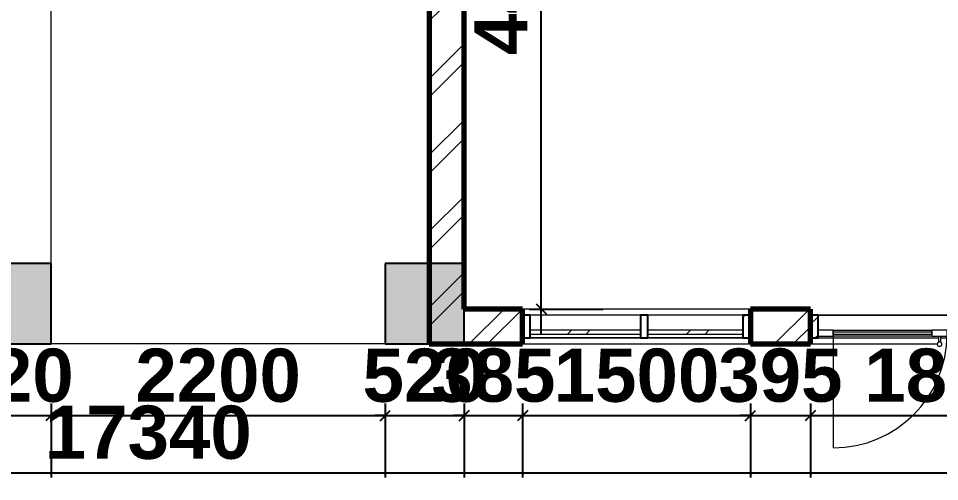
# Model space of a CAD drawing. Header units: inches. Extents: x 22 to 382261, y 22 to 371281.
# Drawn here: x 105920 to 111985, y 213815 to 216869 of the extents above; entities that cross this region are included whole.
import ezdxf

# ---------------------------------------------------------------- set-up
doc = ezdxf.new("R2010")
doc.units = ezdxf.units.IN
doc.header["$MEASUREMENT"] = 0
for name, color, linetype, lineweight in [('A-ANNO-DIMS', 211, 'Continuous', 9), ('A-DOOR', 31, 'Continuous', 9), ('A-DOOR-GLAZ', 31, 'Continuous', 9), ('A-FLOR', 192, 'Continuous', 9), ('A-GLAZ-CURT', 52, 'Continuous', 9), ('A-GLAZ-CWMG', 51, 'Continuous', 9), ('A-WALL', 113, 'Continuous', 9), ('A-WALL-PATT', 111, 'Continuous', 9), ('Q-CASE', 31, 'Continuous', 9)]:
    doc.layers.add(name, color=color, linetype=linetype, lineweight=lineweight)
doc.styles.add('Arial_B', font='arialbd.ttf', dxfattribs={"height": 350.793651})
doc.dimstyles.new('2', dxfattribs={"dimscale": 304.8, "dimtxt": 346.888196, "dimasz": 0.221354, "dimexe": 1.338583, "dimexo": 0.0625, "dimgap": 0.278871, "dimtad": 1, "dimdec": 0, "dimzin": 0, "dimdsep": 46, "dimtxsty": 'Arial_B', "dimblk1": 'OBLIQUE', "dimblk2": 'OBLIQUE', "dimsah": 1, "dimcen": 0.09, "dimdle": 0.557743, "dimazin": 0, "dimtfac": 1, "dimtdec": 4, "dimtix": 1, "dimtmove": 0, "dimatfit": 3, "dimfxl": 0.557743, "dimfxlon": 1, "dimtvp": 1, "dimtolj": 1, "dimtzin": 0, "dimarcsym": 2})
pattern_1 = [(45, (128413.5, 212624.16), (-251.447, 251.447), []), (45, (128413.5, 213005.16), (-251.447, 251.447), [])]

# ---------------------------------------------------------------- blocks, each defined once
blk = doc.blocks.new('System Panel - Glazed-689569-01-GROUND FLOOR DIM- PART A')
at = {"layer": 'A-GLAZ-CURT'}
h = blk.add_hatch(dxfattribs=at)
h.set_pattern_fill('FP_3', color=256, style=0, pattern_type=2)
h.set_pattern_definition([(45, (18761.3, -2213.2), (-251.447, 251.447), []), (45, (18761.3, -1832.2), (-251.447, 251.447), [])])
h.paths.add_polyline_path([(362.5, -49.5), (362.5, -24.5), (-362.5, -24.5), (-362.5, -49.5)])
at = {"layer": 'A-GLAZ-CURT', "lineweight": 18}
for p, q in [((362.5, -24.5), (-362.5, -24.5)), ((-362.5, -24.5), (-362.5, -49.5)), ((-362.5, -49.5), (362.5, -49.5)), ((362.5, -49.5), (362.5, -24.5))]:
    blk.add_line(p, q, dxfattribs=at)
at = {"layer": 'A-GLAZ-CURT'}
for p, q in [((-362.5, -49.5), (-362.5, -24.5)), ((362.5, -24.5), (-362.5, -24.5)), ((-362.5, -49.5), (362.5, -49.5)), ((362.5, -24.5), (362.5, -49.5))]:
    blk.add_line(p, q, dxfattribs=at)
blk = doc.blocks.new('System Panel - Glazed-689568-01-GROUND FLOOR DIM- PART A')
at = {"layer": 'A-GLAZ-CURT'}
h = blk.add_hatch(dxfattribs=at)
h.set_pattern_fill('FP_4', color=256, style=0, pattern_type=2)
h.set_pattern_definition([(45, (18036.3, -2213.2), (-251.447, 251.447), []), (45, (18036.3, -1832.2), (-251.447, 251.447), [])])
h.paths.add_polyline_path([(312.5, -49.5), (312.5, -24.5), (-312.5, -24.5), (-312.5, -49.5), (6.2, -49.5)])
at = {"layer": 'A-GLAZ-CURT', "lineweight": 18}
for p, q in [((312.5, -24.5), (-312.5, -24.5)), ((-312.5, -24.5), (-312.5, -49.5)), ((-312.5, -49.5), (312.5, -49.5)), ((312.5, -49.5), (312.5, -24.5))]:
    blk.add_line(p, q, dxfattribs=at)
at = {"layer": 'A-GLAZ-CURT'}
for p, q in [((-312.5, -49.5), (-312.5, -24.5)), ((312.5, -24.5), (-312.5, -24.5)), ((-312.5, -49.5), (312.5, -49.5)), ((312.5, -24.5), (312.5, -49.5))]:
    blk.add_line(p, q, dxfattribs=at)
blk = doc.blocks.new('Door - Double Glass - Framed _AUS_ - Door - Double Glass - Framed _AUS_-689449-01-GROUND FLOOR DIM- PART A')
at = {"layer": 'A-DOOR', "lineweight": 18}
for p, q in [((-750, 50), (-750, 800)), ((750, 50), (750, 800)), ((-750, 62.6), (-850, 62.6)), ((-850, 62.6), (-850, 24)), ((-750, 24), (-750, 62.6)), ((0, 62.6), (-100, 62.6)), ((-100, 62.6), (-100, 24)), ((100, 62.6), (0, 62.6)), ((0, 62.6), (0, 24)), ((0, 24), (0, 62.6)), ((100, 24), (100, 62.6)), ((850, 62.6), (750, 62.6)), ((750, 62.6), (750, 24)), ((850, 24), (850, 62.6)), ((-850, 24), (-750, 24)), ((-100, 24), (0, 24)), ((0, 24), (100, 24)), ((750, 24), (850, 24))]:
    blk.add_line(p, q, dxfattribs=at)
at = {"layer": 'A-DOOR'}
for p, q in [((-850, 62.6), (-850, 24)), ((-750, 62.6), (-100, 62.6)), ((-60.5, 104.4), (-60.5, 62.6)), ((-44.5, 62.6), (-44.5, 104.4)), ((41.6, 104.4), (41.6, 62.6)), ((57.6, 62.6), (57.6, 104.4)), ((100, 62.6), (750, 62.6)), ((850, 62.6), (850, 24)), ((-100, 24), (-750, 24)), ((750, 24), (100, 24))]:
    blk.add_line(p, q, dxfattribs=at)
for centre, radius, start, end in [((-750, 50), 750, 0, 90), ((750, 50), 750, 90, 180), ((-52.5, 116.1), 15, 90, 270), ((-52.5, 116.1), 15, 90, 238.90198), ((-52.5, 116.1), 15, 270, 90), ((-52.5, 116.1), 15, 300.16277, 90), ((49.6, 116.1), 15, 90, 270), ((49.6, 116.1), 15, 90, 238.90198), ((49.6, 116.1), 15, 270, 90), ((49.6, 116.1), 15, 300.16277, 90)]:
    blk.add_arc(centre, radius, start, end, dxfattribs=at)
at = {"layer": 'A-DOOR-GLAZ'}
for p, q in [((-100, 50), (-750, 50)), ((-750, 50), (-750, 38)), ((-750, 38), (-100, 38)), ((-100, 38), (-100, 50)), ((750, 50), (100, 50)), ((100, 50), (100, 38)), ((100, 38), (750, 38)), ((750, 38), (750, 50))]:
    blk.add_line(p, q, dxfattribs=at)
blk = doc.blocks.new('Rectangular Mullion - 50 x 150mm-473915-01-GROUND FLOOR DIM- PART A')
at = {"layer": 'A-GLAZ-CWMG', "lineweight": 25}
for p, q in [((0, 75), (-50, 75)), ((-50, 75), (-50, -75)), ((0, -75), (0, 75)), ((-50, -75), (0, -75))]:
    blk.add_line(p, q, dxfattribs=at)
at = {"layer": 'A-GLAZ-CWMG'}
for p, q in [((-50, 49.5), (-50, 75)), ((-50, 75), (0, 75)), ((0, 75), (0, -75)), ((-50, 24.5), (-50, 49.5)), ((-50, -75), (-50, 24.5)), ((0, -75), (-50, -75))]:
    blk.add_line(p, q, dxfattribs=at)
blk = doc.blocks.new('Rectangular Mullion - 50 x 150mm-473916-01-GROUND FLOOR DIM- PART A')
at = {"layer": 'A-GLAZ-CWMG'}
h = blk.add_hatch(dxfattribs=at)
h.set_pattern_fill('FP_6', color=256, style=0, pattern_type=2)
h.set_pattern_definition([(315, (17673.8, 2213.2), (251.447, 251.447), []), (315, (17673.8, 1832.2), (251.447, 251.447), [])])
h.paths.add_polyline_path([(0, 75), (0, -75), (-50, -75), (-50, 75)])
at = {"layer": 'A-GLAZ-CWMG', "lineweight": 25}
for p, q in [((-50, 75), (0, 75)), ((-50, -75), (-50, 75)), ((0, 75), (0, -75)), ((0, -75), (-50, -75))]:
    blk.add_line(p, q, dxfattribs=at)
at = {"layer": 'A-GLAZ-CWMG'}
for p, q in [((0, 75), (-50, 75)), ((-50, 75), (-50, 49.5)), ((0, -75), (0, 75)), ((-50, 49.5), (-50, 24.5)), ((-50, 24.5), (-50, -75)), ((-50, -75), (0, -75))]:
    blk.add_line(p, q, dxfattribs=at)
blk = doc.blocks.new('Rectangular Mullion - 50 x 150mm-689564-01-GROUND FLOOR DIM- PART A')
at = {"layer": 'A-GLAZ-CWMG'}
for p, q in [((-19123.8, 2188.7), (-19123.8, 2288.2)), ((-19123.8, 2288.2), (-19123.8, 2188.7)), ((-18398.8, 2288.2), (-19123.8, 2288.2)), ((-18398.8, 2288.2), (-19123.8, 2288.2)), ((-18398.8, 2188.7), (-18398.8, 2288.2)), ((-18398.8, 2288.2), (-18398.8, 2188.7)), ((-19123.8, 2163.7), (-19123.8, 2188.7)), ((-19123.8, 2188.7), (-19123.8, 2163.7)), ((-18398.8, 2163.7), (-18398.8, 2188.7)), ((-18398.8, 2188.7), (-18398.8, 2163.7)), ((-19123.8, 2138.2), (-19123.8, 2163.7)), ((-19123.8, 2163.7), (-19123.8, 2138.2)), ((-19123.8, 2138.2), (-18398.8, 2138.2)), ((-18398.8, 2138.2), (-19123.8, 2138.2)), ((-18398.8, 2138.2), (-18398.8, 2163.7)), ((-18398.8, 2163.7), (-18398.8, 2138.2))]:
    blk.add_line(p, q, dxfattribs=at)
blk = doc.blocks.new('Rectangular Mullion - 50 x 150mm-473910-01-GROUND FLOOR DIM- PART A')
at = {"layer": 'A-GLAZ-CWMG'}
h = blk.add_hatch(dxfattribs=at)
h.set_pattern_fill('FP_7', color=256, style=0, pattern_type=2)
h.set_pattern_definition([(315, (18373.8, 2213.2), (251.447, 251.447), []), (315, (18373.8, 1832.2), (251.447, 251.447), [])])
h.paths.add_polyline_path([(25, 75), (25, -75), (-25, -75), (-25, 75)])
at = {"layer": 'A-GLAZ-CWMG', "lineweight": 25}
for p, q in [((-25, 75), (25, 75)), ((-25, -75), (-25, 75)), ((25, 75), (25, -75)), ((25, -75), (-25, -75))]:
    blk.add_line(p, q, dxfattribs=at)
at = {"layer": 'A-GLAZ-CWMG'}
for p, q in [((25, 75), (-25, 75)), ((-25, 75), (-25, 49.5)), ((25, 49.5), (25, 75)), ((-25, 49.5), (-25, 24.5)), ((-25, 24.5), (-25, -75)), ((25, 24.5), (25, 49.5)), ((25, -75), (25, 24.5)), ((-25, -75), (25, -75))]:
    blk.add_line(p, q, dxfattribs=at)
blk = doc.blocks.new('Rectangular Mullion - 50 x 150mm-689565-01-GROUND FLOOR DIM- PART A')
at = {"layer": 'A-GLAZ-CWMG'}
for p, q in [((-18348.8, 2188.7), (-18348.8, 2288.2)), ((-18348.8, 2288.2), (-18348.8, 2188.7)), ((-17723.8, 2288.2), (-18348.8, 2288.2)), ((-17723.8, 2288.2), (-18348.8, 2288.2)), ((-17723.8, 2188.7), (-17723.8, 2288.2)), ((-17723.8, 2288.2), (-17723.8, 2188.7)), ((-18348.8, 2163.7), (-18348.8, 2188.7)), ((-18348.8, 2188.7), (-18348.8, 2163.7)), ((-17723.8, 2163.7), (-17723.8, 2188.7)), ((-17723.8, 2188.7), (-17723.8, 2163.7)), ((-18348.8, 2138.2), (-18348.8, 2163.7)), ((-18348.8, 2163.7), (-18348.8, 2138.2)), ((-18348.8, 2138.2), (-17723.8, 2138.2)), ((-17723.8, 2138.2), (-18348.8, 2138.2)), ((-17723.8, 2138.2), (-17723.8, 2163.7)), ((-17723.8, 2163.7), (-17723.8, 2138.2))]:
    blk.add_line(p, q, dxfattribs=at)
blk = doc.blocks.new('Rectangular Mullion - 50 x 150mm-450141-01-GROUND FLOOR DIM- PART A')
at = {"layer": 'A-GLAZ-CWMG'}
h = blk.add_hatch(dxfattribs=at)
h.set_pattern_fill('FP_8', color=256, style=0, pattern_type=2)
h.set_pattern_definition([(135, (-17278.8, -2213.2), (-251.447, -251.447), []), (135, (-17278.8, -1832.2), (-251.447, -251.447), [])])
h.paths.add_polyline_path([(-50, -75), (-50, 75), (0, 75), (0, -75)])
at = {"layer": 'A-GLAZ-CWMG', "lineweight": 25}
for p, q in [((-50, 75), (0, 75)), ((-50, -75), (-50, 75)), ((0, 75), (0, -75)), ((0, -75), (-50, -75))]:
    blk.add_line(p, q, dxfattribs=at)
at = {"layer": 'A-GLAZ-CWMG'}
for p, q in [((0, 75), (-50, 75)), ((-50, 75), (-50, -24)), ((0, -75), (0, 75)), ((-50, -24), (-50, -62.6)), ((-50, -62.6), (-50, -75)), ((-50, -75), (0, -75))]:
    blk.add_line(p, q, dxfattribs=at)
blk = doc.blocks.new('Rectangular Mullion - 50 x 150mm-689447-01-GROUND FLOOR DIM- PART A')
at = {"layer": 'A-GLAZ-CWMG'}
for p, q in [((-17228.8, 2288.2), (-17228.8, 2189.2)), ((-17228.8, 2189.2), (-17228.8, 2288.2)), ((-15528.8, 2288.2), (-17228.8, 2288.2)), ((-17228.8, 2288.2), (-15528.8, 2288.2)), ((-15528.8, 2288.2), (-15528.8, 2189.2)), ((-15528.8, 2189.2), (-15528.8, 2288.2)), ((-17228.8, 2189.2), (-17228.8, 2150.6)), ((-17228.8, 2150.6), (-17228.8, 2189.2)), ((-15528.8, 2189.2), (-15528.8, 2150.6)), ((-15528.8, 2150.6), (-15528.8, 2189.2)), ((-17228.8, 2150.6), (-17228.8, 2138.2)), ((-17228.8, 2138.2), (-17228.8, 2150.6)), ((-17228.8, 2138.2), (-16436.1, 2138.2)), ((-17228.8, 2138.2), (-16436.1, 2138.2)), ((-16420.9, 2138.2), (-16334, 2138.2)), ((-16420.9, 2138.2), (-16334, 2138.2)), ((-16318.7, 2138.2), (-15528.8, 2138.2)), ((-16318.7, 2138.2), (-15528.8, 2138.2)), ((-15528.8, 2150.6), (-15528.8, 2138.2)), ((-15528.8, 2138.2), (-15528.8, 2150.6))]:
    blk.add_line(p, q, dxfattribs=at)
blk = doc.blocks.new('Casework 23 - Casework 23-687365-01-GROUND FLOOR DIM- PART A')
at = {"layer": 'Q-CASE'}
h = blk.add_hatch(color=256, dxfattribs=at)
h.paths.add_polyline_path([(-13198.8, 2098.2), (-12668.8, 2098.2), (-12668.8, 2628.2), (-13198.8, 2628.2), (-13198.8, 2114.3)])
h.paths.add_polyline_path([(-19722.1, 2098.2), (-19558.8, 2098.2), (-19558.8, 2628.2), (-20078.8, 2628.2), (-20078.8, 2098.2)])
h.paths.add_polyline_path([(-22798.8, 2098.2), (-22278.8, 2098.2), (-22278.8, 2628.2), (-22798.8, 2628.2), (-22798.8, 2114.3)])
h.paths.add_polyline_path([(-27228.8, 2098.2), (-26698.8, 2098.2), (-26698.8, 2628.2), (-27228.8, 2628.2), (-27228.8, 2114.3)])
at = {"layer": 'Q-CASE', "lineweight": 25}
for p, q in [((-22278.8, 2628.2), (-22798.8, 2628.2)), ((-22278.8, 2098.2), (-22278.8, 2628.2)), ((-19558.8, 2628.2), (-20078.8, 2628.2)), ((-20078.8, 2628.2), (-20078.8, 2098.2)), ((-19558.8, 2098.2), (-19558.8, 2628.2)), ((-22798.8, 2098.2), (-22278.8, 2098.2)), ((-20078.8, 2098.2), (-19558.8, 2098.2))]:
    blk.add_line(p, q, dxfattribs=at)
blk = doc.blocks.new('_Oblique')
at = {"color": 0, "linetype": 'ByBlock', "lineweight": -2}
blk.add_line((-0.5, -0.5), (0.5, 0.5), dxfattribs=at)
blk = doc.blocks.new('*D4428')
at = {"layer": 'A-ANNO-DIMS', "color": 0, "lineweight": -2, "transparency": 16777216}
for p, q in [((109362.8, 214782.4), (109362.8, 219562.4)), ((109281.8, 219392.4), (109770.8, 219392.4)), ((109281.8, 214952.4), (109770.8, 214952.4))]:
    blk.add_line(p, q, dxfattribs=at)
at = {"layer": 'Defpoints', "color": 0, "transparency": 16777216}
for p in [(109262.8, 219392.4), (109362.8, 219392.4), (109262.8, 214952.4)]:
    blk.add_point(p, dxfattribs=at)
at = {"layer": 'A-ANNO-DIMS', "color": 0, "lineweight": -2, "transparency": 16777216, "xscale": 67.46874999999999, "yscale": 67.46874999999999, "zscale": 67.46874999999999}
for p, rotation in [((109362.8, 219392.4), 90), ((109362.8, 214952.4), 270)]:
    blk.add_blockref('_Oblique', p, dxfattribs=dict(at, rotation=rotation))
at = {"layer": 'A-ANNO-DIMS', "color": 0, "transparency": 16777216, "insert": (109098.7, 217172.4), "char_height": 350.79, "width": 746.247, "attachment_point": 5, "rotation": 90, "style": 'Arial_B'}
blk.add_mtext('\\A1;4440', dxfattribs=at)
blk = doc.blocks.new('*D4444')
at = {"layer": 'A-ANNO-DIMS', "color": 0, "lineweight": -2, "transparency": 16777216}
for p, q in [((105614.7, 214330.9), (105614.7, 213842)), ((106134.7, 214330.9), (106134.7, 213842)), ((105614.7, 214250), (105547.2, 214250)), ((105614.7, 214250), (106134.7, 214250)), ((106134.7, 214250), (106202.2, 214250))]:
    blk.add_line(p, q, dxfattribs=at)
at = {"layer": 'Defpoints', "color": 0, "transparency": 16777216}
for p in [(105614.7, 214350), (106134.7, 214350), (106134.7, 214250)]:
    blk.add_point(p, dxfattribs=at)
at = {"layer": 'A-ANNO-DIMS', "color": 0, "lineweight": -2, "transparency": 16777216, "xscale": 67.46874999999999, "yscale": 67.46874999999999, "zscale": 67.46874999999999}
blk.add_blockref('_Oblique', (105614.7, 214250), dxfattribs=at)
at = {"layer": 'A-ANNO-DIMS', "color": 0, "lineweight": -2, "transparency": 16777216, "xscale": 67.46874999999999, "yscale": 67.46874999999999, "zscale": 67.46874999999999, "rotation": 180}
blk.add_blockref('_Oblique', (106134.7, 214250), dxfattribs=at)
at = {"layer": 'A-ANNO-DIMS', "color": 0, "transparency": 16777216, "insert": (105874.7, 214514.1), "char_height": 350.79, "width": 559.685, "attachment_point": 5, "style": 'Arial_B'}
blk.add_mtext('\\A1;520', dxfattribs=at)
blk = doc.blocks.new('*D4445')
at = {"layer": 'A-ANNO-DIMS', "color": 0, "lineweight": -2, "transparency": 16777216}
for p, q in [((106134.7, 214330.9), (106134.7, 213842)), ((108334.7, 214330.9), (108334.7, 213842)), ((105964.7, 214250), (108504.7, 214250))]:
    blk.add_line(p, q, dxfattribs=at)
at = {"layer": 'Defpoints', "color": 0, "transparency": 16777216}
for p in [(106134.7, 214350), (108334.7, 214350), (108334.7, 214250)]:
    blk.add_point(p, dxfattribs=at)
at = {"layer": 'A-ANNO-DIMS', "color": 0, "lineweight": -2, "transparency": 16777216, "xscale": 67.46874999999999, "yscale": 67.46874999999999, "zscale": 67.46874999999999, "rotation": 180}
blk.add_blockref('_Oblique', (106134.7, 214250), dxfattribs=at)
at = {"layer": 'A-ANNO-DIMS', "color": 0, "lineweight": -2, "transparency": 16777216, "xscale": 67.46874999999999, "yscale": 67.46874999999999, "zscale": 67.46874999999999}
blk.add_blockref('_Oblique', (108334.7, 214250), dxfattribs=at)
at = {"layer": 'A-ANNO-DIMS', "color": 0, "transparency": 16777216, "insert": (107234.7, 214514.1), "char_height": 350.79, "width": 746.247, "attachment_point": 5, "style": 'Arial_B'}
blk.add_mtext('\\A1;2200', dxfattribs=at)
blk = doc.blocks.new('*D4446')
at = {"layer": 'A-ANNO-DIMS', "color": 0, "lineweight": -2, "transparency": 16777216}
for p, q in [((108334.7, 214330.9), (108334.7, 213842)), ((108854.7, 214330.9), (108854.7, 213842)), ((108334.7, 214250), (108267.2, 214250)), ((108334.7, 214250), (108854.7, 214250)), ((108854.7, 214250), (108922.2, 214250))]:
    blk.add_line(p, q, dxfattribs=at)
at = {"layer": 'Defpoints', "color": 0, "transparency": 16777216}
for p in [(108334.7, 214350), (108854.7, 214350), (108854.7, 214250)]:
    blk.add_point(p, dxfattribs=at)
at = {"layer": 'A-ANNO-DIMS', "color": 0, "lineweight": -2, "transparency": 16777216, "xscale": 67.46874999999999, "yscale": 67.46874999999999, "zscale": 67.46874999999999}
blk.add_blockref('_Oblique', (108334.7, 214250), dxfattribs=at)
at = {"layer": 'A-ANNO-DIMS', "color": 0, "lineweight": -2, "transparency": 16777216, "xscale": 67.46874999999999, "yscale": 67.46874999999999, "zscale": 67.46874999999999, "rotation": 180}
blk.add_blockref('_Oblique', (108854.7, 214250), dxfattribs=at)
at = {"layer": 'A-ANNO-DIMS', "color": 0, "transparency": 16777216, "insert": (108594.7, 214514.1), "char_height": 350.79, "width": 559.685, "attachment_point": 5, "style": 'Arial_B'}
blk.add_mtext('\\A1;520', dxfattribs=at)
blk = doc.blocks.new('*D4447')
at = {"layer": 'A-ANNO-DIMS', "color": 0, "lineweight": -2, "transparency": 16777216}
for p, q in [((108854.7, 214330.9), (108854.7, 213842)), ((109239.7, 214330.9), (109239.7, 213842)), ((108854.7, 214250), (108787.2, 214250)), ((108854.7, 214250), (109239.7, 214250)), ((109239.7, 214250), (109307.2, 214250))]:
    blk.add_line(p, q, dxfattribs=at)
at = {"layer": 'Defpoints', "color": 0, "transparency": 16777216}
for p in [(108854.7, 214350), (109239.7, 214350), (109239.7, 214250)]:
    blk.add_point(p, dxfattribs=at)
at = {"layer": 'A-ANNO-DIMS', "color": 0, "lineweight": -2, "transparency": 16777216, "xscale": 67.46874999999999, "yscale": 67.46874999999999, "zscale": 67.46874999999999}
blk.add_blockref('_Oblique', (108854.7, 214250), dxfattribs=at)
at = {"layer": 'A-ANNO-DIMS', "color": 0, "lineweight": -2, "transparency": 16777216, "xscale": 67.46874999999999, "yscale": 67.46874999999999, "zscale": 67.46874999999999, "rotation": 180}
blk.add_blockref('_Oblique', (109239.7, 214250), dxfattribs=at)
at = {"layer": 'A-ANNO-DIMS', "color": 0, "transparency": 16777216, "insert": (109047.2, 214514.2), "char_height": 350.79, "width": 559.685, "attachment_point": 5, "style": 'Arial_B'}
blk.add_mtext('\\A1;385', dxfattribs=at)
blk = doc.blocks.new('*D4448')
at = {"layer": 'A-ANNO-DIMS', "color": 0, "lineweight": -2, "transparency": 16777216}
for p, q in [((109239.7, 214330.9), (109239.7, 213842)), ((110739.7, 214330.9), (110739.7, 213842)), ((109069.7, 214250), (110909.7, 214250))]:
    blk.add_line(p, q, dxfattribs=at)
at = {"layer": 'Defpoints', "color": 0, "transparency": 16777216}
for p in [(109239.7, 214350), (110739.7, 214350), (110739.7, 214250)]:
    blk.add_point(p, dxfattribs=at)
at = {"layer": 'A-ANNO-DIMS', "color": 0, "lineweight": -2, "transparency": 16777216, "xscale": 67.46874999999999, "yscale": 67.46874999999999, "zscale": 67.46874999999999, "rotation": 180}
blk.add_blockref('_Oblique', (109239.7, 214250), dxfattribs=at)
at = {"layer": 'A-ANNO-DIMS', "color": 0, "lineweight": -2, "transparency": 16777216, "xscale": 67.46874999999999, "yscale": 67.46874999999999, "zscale": 67.46874999999999}
blk.add_blockref('_Oblique', (110739.7, 214250), dxfattribs=at)
at = {"layer": 'A-ANNO-DIMS', "color": 0, "transparency": 16777216, "insert": (109989.7, 214514.1), "char_height": 350.79, "width": 746.247, "attachment_point": 5, "style": 'Arial_B'}
blk.add_mtext('\\A1;1500', dxfattribs=at)
blk = doc.blocks.new('*D4449')
at = {"layer": 'A-ANNO-DIMS', "color": 0, "lineweight": -2, "transparency": 16777216}
for p, q in [((110739.7, 214330.9), (110739.7, 213842)), ((111134.7, 214330.9), (111134.7, 213842)), ((110739.7, 214250), (110672.2, 214250)), ((110739.7, 214250), (111134.7, 214250)), ((111134.7, 214250), (111202.2, 214250))]:
    blk.add_line(p, q, dxfattribs=at)
at = {"layer": 'Defpoints', "color": 0, "transparency": 16777216}
for p in [(110739.7, 214350), (111134.7, 214350), (111134.7, 214250)]:
    blk.add_point(p, dxfattribs=at)
at = {"layer": 'A-ANNO-DIMS', "color": 0, "lineweight": -2, "transparency": 16777216, "xscale": 67.46874999999999, "yscale": 67.46874999999999, "zscale": 67.46874999999999}
blk.add_blockref('_Oblique', (110739.7, 214250), dxfattribs=at)
at = {"layer": 'A-ANNO-DIMS', "color": 0, "lineweight": -2, "transparency": 16777216, "xscale": 67.46874999999999, "yscale": 67.46874999999999, "zscale": 67.46874999999999, "rotation": 180}
blk.add_blockref('_Oblique', (111134.7, 214250), dxfattribs=at)
at = {"layer": 'A-ANNO-DIMS', "color": 0, "transparency": 16777216, "insert": (110937.2, 214514.2), "char_height": 350.79, "width": 559.685, "attachment_point": 5, "style": 'Arial_B'}
blk.add_mtext('\\A1;395', dxfattribs=at)
blk = doc.blocks.new('*D4450')
at = {"layer": 'A-ANNO-DIMS', "color": 0, "lineweight": -2, "transparency": 16777216}
for p, q in [((111134.7, 214330.9), (111134.7, 213842)), ((112934.7, 214330.9), (112934.7, 213842)), ((110964.7, 214250), (113104.7, 214250))]:
    blk.add_line(p, q, dxfattribs=at)
at = {"layer": 'Defpoints', "color": 0, "transparency": 16777216}
for p in [(111134.7, 214350), (112934.7, 214350), (112934.7, 214250)]:
    blk.add_point(p, dxfattribs=at)
at = {"layer": 'A-ANNO-DIMS', "color": 0, "lineweight": -2, "transparency": 16777216, "xscale": 67.46874999999999, "yscale": 67.46874999999999, "zscale": 67.46874999999999, "rotation": 180}
blk.add_blockref('_Oblique', (111134.7, 214250), dxfattribs=at)
at = {"layer": 'A-ANNO-DIMS', "color": 0, "lineweight": -2, "transparency": 16777216, "xscale": 67.46874999999999, "yscale": 67.46874999999999, "zscale": 67.46874999999999}
blk.add_blockref('_Oblique', (112934.7, 214250), dxfattribs=at)
at = {"layer": 'A-ANNO-DIMS', "color": 0, "transparency": 16777216, "insert": (112034.7, 214514.2), "char_height": 350.79, "width": 746.247, "attachment_point": 5, "style": 'Arial_B'}
blk.add_mtext('\\A1;1800', dxfattribs=at)
blk = doc.blocks.new('*D4454')
at = {"layer": 'A-ANNO-DIMS', "color": 0, "lineweight": -2, "transparency": 16777216}
for p, q in [((98104.7, 213955), (98104.7, 213466)), ((115444.7, 213955), (115444.7, 213466)), ((97934.7, 213874), (115614.7, 213874))]:
    blk.add_line(p, q, dxfattribs=at)
at = {"layer": 'Defpoints', "color": 0, "transparency": 16777216}
for p in [(98104.7, 213974), (115444.7, 213974), (115444.7, 213874)]:
    blk.add_point(p, dxfattribs=at)
at = {"layer": 'A-ANNO-DIMS', "color": 0, "lineweight": -2, "transparency": 16777216, "xscale": 67.46874999999999, "yscale": 67.46874999999999, "zscale": 67.46874999999999, "rotation": 180}
blk.add_blockref('_Oblique', (98104.7, 213874), dxfattribs=at)
at = {"layer": 'A-ANNO-DIMS', "color": 0, "lineweight": -2, "transparency": 16777216, "xscale": 67.46874999999999, "yscale": 67.46874999999999, "zscale": 67.46874999999999}
blk.add_blockref('_Oblique', (115444.7, 213874), dxfattribs=at)
at = {"layer": 'A-ANNO-DIMS', "color": 0, "transparency": 16777216, "insert": (106774.7, 214138.1), "char_height": 350.79, "width": 932.809, "attachment_point": 5, "style": 'Arial_B'}
blk.add_mtext('\\A1;17340', dxfattribs=at)

msp = doc.modelspace()

# ---------------------------------------------------------------- hatches: boundary and pattern name
at = {"layer": 'A-WALL-PATT'}
h = msp.add_hatch(dxfattribs=at)
h.set_pattern_fill('FP_1', color=256, style=0, pattern_type=2)
h.set_pattern_definition(pattern_1)
h.paths.add_polyline_path([(108854.7, 214722.4), (108854.7, 219392.4), (108624.7, 219392.4), (108624.7, 214722.4), (108691.3, 214722.4)])
h = msp.add_hatch(dxfattribs=at)
h.set_pattern_fill('FP_1', color=256, style=0, pattern_type=2)
h.set_pattern_definition(pattern_1)
h.paths.add_polyline_path([(108854.7, 214722.4), (109239.7, 214722.4), (109239.7, 214952.4), (108854.7, 214952.4), (108854.7, 214738.4)])
h.paths.add_polyline_path([(112934.7, 214722.4), (113494.7, 214722.4), (113494.7, 214952.4), (112934.7, 214952.4), (112934.7, 214738.4)])
h.paths.add_polyline_path([(111134.7, 214722.4), (111134.7, 214952.4), (110739.7, 214952.4), (110739.7, 214722.4)])
h.paths.add_polyline_path([(114994.7, 214722.4), (115444.7, 214722.4), (115444.7, 214952.4), (114994.7, 214952.4), (114994.7, 214738.4)])

# ---------------------------------------------------------------- linework, layer by layer
at = {"layer": 'A-FLOR'}
for p, q in [((106134.7, 215252.4), (106134.7, 219392.4)), ((108334.7, 214722.4), (105874.7, 214722.4)), ((109239.7, 214722.4), (111970.5, 214722.4))]:
    msp.add_line(p, q, dxfattribs=at)
at = {"layer": 'A-WALL', "lineweight": 70}
for p, q in [((108624.7, 219622.4), (108624.7, 214722.4)), ((108854.7, 214952.4), (108854.7, 219392.4)), ((109239.7, 214952.4), (108854.7, 214952.4)), ((109239.7, 214722.4), (109239.7, 214952.4)), ((111134.7, 214952.4), (110739.7, 214952.4)), ((110739.7, 214952.4), (110739.7, 214722.4)), ((111134.7, 214722.4), (111134.7, 214952.4)), ((108624.7, 214722.4), (109239.7, 214722.4)), ((110739.7, 214722.4), (111134.7, 214722.4))]:
    msp.add_line(p, q, dxfattribs=at)
at = {"layer": 'A-WALL'}
msp.add_line((110739.7, 214952.4), (109239.7, 214952.4), dxfattribs=at)

# ---------------------------------------------------------------- block references
at = {"layer": 'A-DOOR', "rotation": 180}
msp.add_blockref('Door - Double Glass - Framed _AUS_ - Door - Double Glass - Framed _AUS_-689449-01-GROUND FLOOR DIM- PART A', (112034.7, 214837.4), dxfattribs=at)
at = {"layer": 'A-GLAZ-CURT'}
for name, p in [('System Panel - Glazed-689569-01-GROUND FLOOR DIM- PART A', (109652.2, 214837.4)), ('System Panel - Glazed-689568-01-GROUND FLOOR DIM- PART A', (110377.2, 214837.4))]:
    msp.add_blockref(name, p, dxfattribs=at)
at = {"layer": 'A-GLAZ-CWMG', "rotation": 180}
msp.add_blockref('Rectangular Mullion - 50 x 150mm-473915-01-GROUND FLOOR DIM- PART A', (109239.7, 214837.4), dxfattribs=at)
at = {"layer": 'A-GLAZ-CWMG'}
for name in ['Rectangular Mullion - 50 x 150mm-689564-01-GROUND FLOOR DIM- PART A', 'Rectangular Mullion - 50 x 150mm-689565-01-GROUND FLOOR DIM- PART A', 'Rectangular Mullion - 50 x 150mm-689447-01-GROUND FLOOR DIM- PART A']:
    msp.add_blockref(name, (128413.5, 212624.2), dxfattribs=at)
at = {"layer": 'A-GLAZ-CWMG', "extrusion": (0, 0, -1), "rotation": 180}
for name, p in [('Rectangular Mullion - 50 x 150mm-473910-01-GROUND FLOOR DIM- PART A', (-110039.7, 214837.4)), ('Rectangular Mullion - 50 x 150mm-473916-01-GROUND FLOOR DIM- PART A', (-110739.7, 214837.4))]:
    msp.add_blockref(name, p, dxfattribs=at)
at = {"layer": 'A-GLAZ-CWMG', "extrusion": (0, 0, -1)}
msp.add_blockref('Rectangular Mullion - 50 x 150mm-450141-01-GROUND FLOOR DIM- PART A', (-111134.7, 214837.4), dxfattribs=at)
at = {"layer": 'Q-CASE'}
msp.add_blockref('Casework 23 - Casework 23-687365-01-GROUND FLOOR DIM- PART A', (128413.5, 212624.2), dxfattribs=at)

# ---------------------------------------------------------------- dimensions: what is measured, and where the dimension line sits
at = {"layer": 'A-ANNO-DIMS'}
dim = msp.add_linear_dim(base=(109362.8, 219392.4), p1=(109262.8, 214952.4), p2=(109262.8, 219392.4), angle=90, dimstyle='2', override={"dimpost": '<>', "dimfxl": 4440}, dxfattribs=at)
dim.commit()
dim.dimension.update_dxf_attribs({"geometry": '*D4428', "text_midpoint": (109098.7, 217172.4)})
for base, p1, p2, override, picture, middle in [((106134.7, 214250), (105614.7, 214350), (106134.7, 214350), {"dimpost": '<>', "dimfxl": 520}, '*D4444', (105874.7, 214514.1)), ((108334.7, 214250), (106134.7, 214350), (108334.7, 214350), {"dimpost": '<>', "dimfxl": 2200}, '*D4445', (107234.7, 214514.1)), ((108854.7, 214250), (108334.7, 214350), (108854.7, 214350), {"dimpost": '<>', "dimfxl": 520}, '*D4446', (108594.7, 214514.1)), ((109239.7, 214250), (108854.7, 214350), (109239.7, 214350), {"dimpost": '<>', "dimfxl": 385}, '*D4447', (109047.2, 214514.2)), ((110739.7, 214250), (109239.7, 214350), (110739.7, 214350), {"dimpost": '<>', "dimfxl": 1500}, '*D4448', (109989.7, 214514.1)), ((111134.7, 214250), (110739.7, 214350), (111134.7, 214350), {"dimpost": '<>', "dimfxl": 395}, '*D4449', (110937.2, 214514.2)), ((112934.7, 214250), (111134.7, 214350), (112934.7, 214350), {"dimpost": '<>', "dimfxl": 1800}, '*D4450', (112034.7, 214514.2)), ((115444.7, 213874), (98104.7, 213974), (115444.7, 213974), {"dimpost": '<>', "dimfxl": 17340}, '*D4454', (106774.7, 214138.1))]:
    dim = msp.add_linear_dim(base=base, p1=p1, p2=p2, dimstyle='2', override=override, dxfattribs=at)
    dim.commit()
    dim.dimension.update_dxf_attribs({"geometry": picture, "text_midpoint": middle})

doc.saveas('drawing.dxf')
